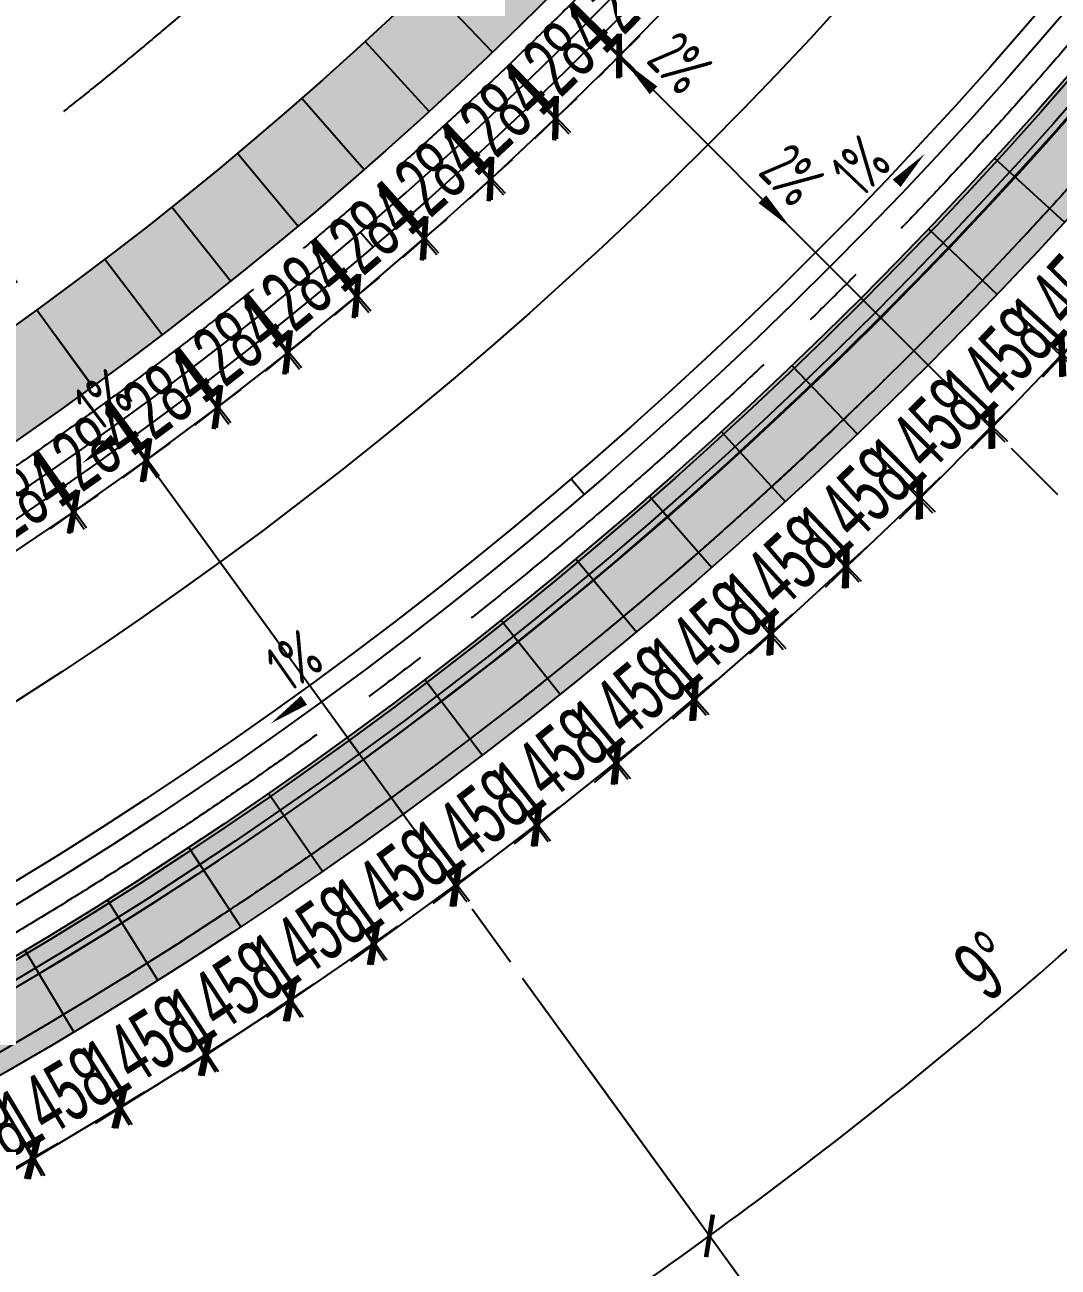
# Model space of a CAD drawing. Extents: x 104132 to 3338343, y -1228862 to 1409848.
# Drawn here: x 1793607 to 1808871, y 31216 to 49554 of the extents above; entities that cross this region are included whole.
import ezdxf
from ezdxf.enums import TextEntityAlignment as Align

# ---------------------------------------------------------------- set-up
doc = ezdxf.new("R2010")
doc.units = 0
doc.linetypes.add('CENTER', pattern=[50.8, 31.75, -6.35, 6.35, -6.35])
doc.linetypes.add('CENTER2', pattern=[28.575, 19.05, -3.175, 3.175, -3.175])
doc.layers.get('0').update_dxf_attribs({"color": 8})
doc.layers.get('Defpoints').update_dxf_attribs({"color": 8})
for name, color, linetype in [('#幕墙线-平面', 8, 'Continuous'), ('#标注', 8, 'Continuous'), ('#轴线', 8, 'CENTER2'), ('A-ROOF-DRAN', 8, 'Continuous'), ('dim', 8, 'Continuous'), ('DIM_SYMB', 8, 'Continuous'), ('DOTE', 8, 'CENTER'), ('IEL-FINE', 8, 'Continuous'), ('分水线', 8, 'Continuous'), ('女儿墙', 8, 'Continuous'), ('落水口', 8, 'Continuous')]:
    doc.layers.add(name, color=color, linetype=linetype)
doc.styles.add('JHZX', font='jrs.shx', dxfattribs={"width": 0.6, "bigfont": 'jhz.shx'})
doc.styles.add('XD2008', font='xd-hzs.shx', dxfattribs={"width": 0.7, "bigfont": 'xd-hztxt.shx'})
doc.dimstyles.new('JZBZ-300', dxfattribs={"dimscale": 300, "dimtxt": 3, "dimasz": 1.5, "dimexe": 1, "dimexo": 1, "dimgap": 0.5, "dimtad": 1, "dimdec": 0, "dimdsep": 46, "dimtxsty": 'JHZX', "dimblk1": 'ARCHTICK', "dimblk2": 'ARCHTICK', "dimsah": 1, "dimcen": 0, "dimclrd": 1, "dimclre": 1, "dimclrt": 2, "dimadec": 3, "dimazin": 2, "dimtfac": 1, "dimtdec": 0, "dimtix": 1, "dimtmove": 0, "dimatfit": 3, "dimfxl": 1, "dimtolj": 1, "dimlwd": -1, "dimlwe": -1, "dimarcsym": 1})

# ---------------------------------------------------------------- blocks, each defined once
blk = doc.blocks.new('_ARCHTICK')
at = {"color": 0, "linetype": 'ByBlock', "const_width": 0.15}
blk.add_lwpolyline([(-0.5, -0.5), (0.5, 0.5)], dxfattribs=at)
blk = doc.blocks.new('*D8')
at = {"layer": '#标注', "color": 1, "ltscale": 300, "transparency": 16777216}
for p, q in [((611437, -202359), (614376, -206404)), ((602339, -207934), (604609, -212389))]:
    blk.add_line(p, q, dxfattribs=at)
blk.add_arc((571468, -147346), 72700, 297, 306, dxfattribs=at)
at = {"layer": 'Defpoints', "color": 0, "ltscale": 300, "transparency": 16777216}
for p in [(571468, -147346), (611261, -202116), (602203, -207667), (607818, -210306)]:
    blk.add_point(p, dxfattribs=at)
at = {"layer": '#标注', "color": 1, "ltscale": 300, "transparency": 16777216, "xscale": 450, "yscale": 450, "zscale": 450}
for p, rotation in [((614200, -206161), 36.00000000000011), ((604473, -212122), 206.9999999999999)]:
    blk.add_blockref('_ARCHTICK', p, dxfattribs=dict(at, rotation=rotation))
at = {"layer": '#标注', "color": 2, "ltscale": 300, "transparency": 16777216, "insert": (609140, -208821), "char_height": 900, "attachment_point": 5, "rotation": 31.5, "style": 'JHZX'}
blk.add_mtext('\\A1;9°', dxfattribs=at)
blk = doc.blocks.new('*D9')
at = {"layer": '#标注', "color": 1, "ltscale": 300, "transparency": 16777216}
for p, q in [((619551, -195429), (623087, -198965)), ((611437, -202359), (614376, -206404))]:
    blk.add_line(p, q, dxfattribs=at)
blk.add_arc((571468, -147346), 72700, 306, 315, dxfattribs=at)
at = {"layer": 'Defpoints', "color": 0, "ltscale": 300, "transparency": 16777216}
for p in [(571468, -147346), (619339, -195217), (611261, -202116), (617219, -203844)]:
    blk.add_point(p, dxfattribs=at)
at = {"layer": '#标注', "color": 1, "ltscale": 300, "transparency": 16777216, "xscale": 450, "yscale": 450, "zscale": 450}
for p, rotation in [((622875, -198753), 45.0000000000004), ((614200, -206161), 216.0000000000004)]:
    blk.add_blockref('_ARCHTICK', p, dxfattribs=dict(at, rotation=rotation))
at = {"layer": '#标注', "color": 2, "ltscale": 300, "transparency": 16777216, "insert": (618293, -202171), "char_height": 900, "attachment_point": 5, "rotation": 40.5, "style": 'JHZX'}
blk.add_mtext('\\A1;9°', dxfattribs=at)
blk = doc.blocks.new('*D10')
at = {"layer": '#标注', "color": 1, "ltscale": 300, "transparency": 16777216}
for p, q in [((626481, -187315), (630526, -190254)), ((619551, -195429), (623087, -198965))]:
    blk.add_line(p, q, dxfattribs=at)
blk.add_arc((571468, -147346), 72700, 315, 324, dxfattribs=at)
at = {"layer": 'Defpoints', "color": 0, "ltscale": 300, "transparency": 16777216}
for p in [(571468, -147346), (626238, -187139), (619339, -195217), (625494, -195992)]:
    blk.add_point(p, dxfattribs=at)
at = {"layer": '#标注', "color": 1, "ltscale": 300, "transparency": 16777216, "xscale": 450, "yscale": 450, "zscale": 450}
for p, rotation in [((630283, -190078), 53.99999999999972), ((622875, -198753), 224.9999999999996)]:
    blk.add_blockref('_ARCHTICK', p, dxfattribs=dict(at, rotation=rotation))
at = {"layer": '#标注', "color": 2, "ltscale": 300, "transparency": 16777216, "insert": (626293, -194171), "char_height": 900, "attachment_point": 5, "rotation": 49.5, "style": 'JHZX'}
blk.add_mtext('\\A1;9°', dxfattribs=at)
blk = doc.blocks.new('*U1046')
blk.add_line((0, -20), (0, 0))
blk.add_circle((0, -24), 4)
at = {"style": 'JHZX', "width": 0.75}
blk.add_attdef('AXES', text='', height=4, dxfattribs=at).set_placement((0, -24), align=Align.MIDDLE_CENTER)
blk = doc.blocks.new('A$C49f573b4')
at = {"layer": '女儿墙'}
for radius in [63900, 63650]:
    blk.add_circle((0, 0), radius, dxfattribs=at)
blk = doc.blocks.new('*U481')
at = {"layer": '#幕墙线-平面', "ltscale": 300}
blk.add_line((63600, -63600), (65000, -63600), dxfattribs=at)
blk = doc.blocks.new('*U482')
at = {"layer": '#幕墙线-平面'}
for p, rotation in [((946072, 83775), 317.5714285715148), ((947114, 82801), 316.2857142858007), ((948134, 81803), 315.0000000000869), ((949132, 80783), 313.7142857143727), ((950107, 79740), 312.4285714286586), ((951058, 78676), 311.1428571429445), ((951985, 77591), 309.8571428572301), ((952887, 76485), 308.5714285715158), ((953764, 75359), 307.2857142858011), ((954616, 74214), 306.000000000087), ((955442, 73050), 304.7142857143729), ((956241, 71868), 303.4285714286588), ((957014, 70668), 302.1428571429443), ((957760, 69451), 300.8571428572303)]:
    blk.add_blockref('*U481', p, dxfattribs=dict(at, rotation=rotation))
blk = doc.blocks.new('*U483')
at = {"layer": '#幕墙线-平面', "ltscale": 300}
blk.add_line((55800, -55800), (57200, -55800), dxfattribs=at)
blk = doc.blocks.new('*U484')
at = {"layer": '#幕墙线-平面'}
for p, rotation in [((943494, 75392), 313.7142857143534), ((944350, 74478), 312.4285714286396), ((945184, 73544), 311.1428571429254), ((945997, 72592), 309.8571428572114), ((946789, 71622), 308.5714285714972), ((947558, 70634), 307.2857142857832), ((948306, 69629), 306.000000000069)]:
    blk.add_blockref('*U483', p, dxfattribs=dict(at, rotation=rotation))
blk = doc.blocks.new('*D724')
at = {"layer": 'Defpoints', "color": 0, "ltscale": 300, "transparency": 16777216}
for p in [(951127, -7010), (952103, -7903), (950143, -8087)]:
    blk.add_point(p, dxfattribs=at)
at = {"layer": 'dim', "color": 1, "ltscale": 300, "transparency": 16777216}
for p, q in [((951348, -7212), (952325, -8105)), ((952103, -7903), (952407, -7570)), ((951119, -8979), (952103, -7903)), ((950364, -8289), (951341, -9182)), ((951119, -8979), (950816, -9311))]:
    blk.add_line(p, q, dxfattribs=at)
at = {"layer": 'dim', "color": 1, "ltscale": 300, "transparency": 16777216, "xscale": 450, "yscale": 450, "zscale": 450}
for p, rotation in [((952103, -7903), 227.5714285715158), ((951119, -8979), 47.57142857151577)]:
    blk.add_blockref('_ARCHTICK', p, dxfattribs=dict(at, rotation=rotation))
at = {"layer": 'dim', "color": 2, "ltscale": 300, "transparency": 16777216, "insert": (951168, -8036), "char_height": 900, "attachment_point": 5, "rotation": 47.5714, "style": 'JHZX'}
blk.add_mtext('\\A1;1458', dxfattribs=at)
blk = doc.blocks.new('*D725')
at = {"layer": 'Defpoints', "color": 0, "ltscale": 300, "transparency": 16777216}
for p in [(950131, -8075), (949123, -9129), (951087, -8989)]:
    blk.add_point(p, dxfattribs=at)
at = {"layer": 'dim', "color": 1, "ltscale": 300, "transparency": 16777216}
for p, q in [((950348, -8283), (951304, -9197)), ((951087, -8989), (951398, -8664)), ((950079, -10044), (951087, -8989)), ((949340, -9337), (950296, -10251)), ((950079, -10044), (949768, -10369))]:
    blk.add_line(p, q, dxfattribs=at)
at = {"layer": 'dim', "color": 1, "ltscale": 300, "transparency": 16777216, "xscale": 450, "yscale": 450, "zscale": 450}
for p, rotation in [((951087, -8989), 226.2857142858027), ((950079, -10044), 46.2857142858027)]:
    blk.add_blockref('_ARCHTICK', p, dxfattribs=dict(at, rotation=rotation))
at = {"layer": 'dim', "color": 2, "ltscale": 300, "transparency": 16777216, "insert": (950149, -9102), "char_height": 900, "attachment_point": 5, "rotation": 46.2857, "style": 'JHZX'}
blk.add_mtext('\\A1;1458', dxfattribs=at)
blk = doc.blocks.new('*D726')
at = {"layer": 'Defpoints', "color": 0, "ltscale": 300, "transparency": 16777216}
for p in [(949111, -9118), (950047, -10053), (948080, -10149)]:
    blk.add_point(p, dxfattribs=at)
at = {"layer": 'dim', "color": 1, "ltscale": 300, "transparency": 16777216}
for p, q in [((949324, -9330), (950259, -10265)), ((950047, -10053), (950365, -9735)), ((949016, -11085), (950047, -10053)), ((948292, -10361), (949228, -11297)), ((949016, -11085), (948697, -11403))]:
    blk.add_line(p, q, dxfattribs=at)
at = {"layer": 'dim', "color": 1, "ltscale": 300, "transparency": 16777216, "xscale": 450, "yscale": 450, "zscale": 450}
for p, rotation in [((950047, -10053), 225.0000000000877), ((949016, -11085), 45.00000000008777)]:
    blk.add_blockref('_ARCHTICK', p, dxfattribs=dict(at, rotation=rotation))
at = {"layer": 'dim', "color": 2, "ltscale": 300, "transparency": 16777216, "insert": (949107, -10145), "char_height": 900, "attachment_point": 5, "rotation": 45, "style": 'JHZX'}
blk.add_mtext('\\A1;1458', dxfattribs=at)
blk = doc.blocks.new('*D727')
at = {"layer": 'Defpoints', "color": 0, "ltscale": 300, "transparency": 16777216}
for p in [(948069, -10137), (947015, -11145), (948983, -11093)]:
    blk.add_point(p, dxfattribs=at)
at = {"layer": 'dim', "color": 1, "ltscale": 300, "transparency": 16777216}
for p, q in [((948276, -10354), (949190, -11310)), ((948983, -11093), (949308, -10783)), ((947929, -12101), (948983, -11093)), ((947222, -11362), (948136, -12318)), ((947929, -12101), (947604, -12412))]:
    blk.add_line(p, q, dxfattribs=at)
at = {"layer": 'dim', "color": 1, "ltscale": 300, "transparency": 16777216, "xscale": 450, "yscale": 450, "zscale": 450}
for p, rotation in [((948983, -11093), 223.7142857143737), ((947929, -12101), 43.71428571437364)]:
    blk.add_blockref('_ARCHTICK', p, dxfattribs=dict(at, rotation=rotation))
at = {"layer": 'dim', "color": 2, "ltscale": 300, "transparency": 16777216, "insert": (948041, -11164), "char_height": 900, "attachment_point": 5, "rotation": 43.7143, "style": 'JHZX'}
blk.add_mtext('\\A1;1458', dxfattribs=at)
blk = doc.blocks.new('*D728')
at = {"layer": 'Defpoints', "color": 0, "ltscale": 300, "transparency": 16777216}
for p in [(947004, -11133), (945927, -12117), (947896, -12110)]:
    blk.add_point(p, dxfattribs=at)
at = {"layer": 'dim', "color": 1, "ltscale": 300, "transparency": 16777216}
for p, q in [((947206, -11354), (948099, -12331)), ((947896, -12110), (948228, -11806)), ((946820, -13093), (947896, -12110)), ((946130, -12338), (947022, -13315)), ((946820, -13093), (946488, -13397))]:
    blk.add_line(p, q, dxfattribs=at)
at = {"layer": 'dim', "color": 1, "ltscale": 300, "transparency": 16777216, "xscale": 450, "yscale": 450, "zscale": 450}
for p, rotation in [((947896, -12110), 222.4285714286619), ((946820, -13093), 42.42857142866185)]:
    blk.add_blockref('_ARCHTICK', p, dxfattribs=dict(at, rotation=rotation))
at = {"layer": 'dim', "color": 2, "ltscale": 300, "transparency": 16777216, "insert": (946953, -12159), "char_height": 900, "attachment_point": 5, "rotation": 42.4286, "style": 'JHZX'}
blk.add_mtext('\\A1;1458', dxfattribs=at)
blk = doc.blocks.new('*D729')
at = {"layer": 'Defpoints', "color": 0, "ltscale": 300, "transparency": 16777216}
for p in [(945916, -12105), (944818, -13064), (946787, -13101)]:
    blk.add_point(p, dxfattribs=at)
at = {"layer": 'dim', "color": 1, "ltscale": 300, "transparency": 16777216}
for p, q in [((946114, -12331), (946984, -13327)), ((946787, -13101), (947126, -12805)), ((945688, -14061), (946787, -13101)), ((945015, -13290), (945886, -14286)), ((945688, -14061), (945350, -14357))]:
    blk.add_line(p, q, dxfattribs=at)
at = {"layer": 'dim', "color": 1, "ltscale": 300, "transparency": 16777216, "xscale": 450, "yscale": 450, "zscale": 450}
for p, rotation in [((946787, -13101), 221.1428571429491), ((945688, -14061), 41.14285714294908)]:
    blk.add_blockref('_ARCHTICK', p, dxfattribs=dict(at, rotation=rotation))
at = {"layer": 'dim', "color": 2, "ltscale": 300, "transparency": 16777216, "insert": (945843, -13129), "char_height": 900, "attachment_point": 5, "rotation": 41.1429, "style": 'JHZX'}
blk.add_mtext('\\A1;1458', dxfattribs=at)
blk = doc.blocks.new('*D730')
at = {"layer": 'Defpoints', "color": 0, "ltscale": 300, "transparency": 16777216}
for p in [(944808, -13052), (943688, -13986), (945655, -14067)]:
    blk.add_point(p, dxfattribs=at)
at = {"layer": 'dim', "color": 1, "ltscale": 300, "transparency": 16777216}
for p, q in [((945000, -13282), (945848, -14298)), ((945655, -14067), (946001, -13779)), ((944536, -15002), (945655, -14067)), ((943880, -14217), (944728, -15232)), ((944536, -15002), (944190, -15290))]:
    blk.add_line(p, q, dxfattribs=at)
at = {"layer": 'dim', "color": 1, "ltscale": 300, "transparency": 16777216, "xscale": 450, "yscale": 450, "zscale": 450}
for p, rotation in [((945655, -14067), 219.8571428572336), ((944536, -15002), 39.85714285723368)]:
    blk.add_blockref('_ARCHTICK', p, dxfattribs=dict(at, rotation=rotation))
at = {"layer": 'dim', "color": 2, "ltscale": 300, "transparency": 16777216, "insert": (944711, -14074), "char_height": 900, "attachment_point": 5, "rotation": 39.8571, "style": 'JHZX'}
blk.add_mtext('\\A1;1458', dxfattribs=at)
blk = doc.blocks.new('*D731')
at = {"layer": 'Defpoints', "color": 0, "ltscale": 300, "transparency": 16777216}
for p in [(943678, -13974), (942538, -14883), (944503, -15008)]:
    blk.add_point(p, dxfattribs=at)
at = {"layer": 'dim', "color": 1, "ltscale": 300, "transparency": 16777216}
for p, q in [((943865, -14208), (944690, -15242)), ((944503, -15008), (944854, -14727)), ((943362, -15917), (944503, -15008)), ((942725, -15117), (943549, -16152)), ((943362, -15917), (943011, -16198))]:
    blk.add_line(p, q, dxfattribs=at)
at = {"layer": 'dim', "color": 1, "ltscale": 300, "transparency": 16777216, "xscale": 450, "yscale": 450, "zscale": 450}
for p, rotation in [((944503, -15008), 218.5714285715193), ((943362, -15917), 38.57142857151932)]:
    blk.add_blockref('_ARCHTICK', p, dxfattribs=dict(at, rotation=rotation))
at = {"layer": 'dim', "color": 2, "ltscale": 300, "transparency": 16777216, "insert": (943558, -14993), "char_height": 900, "attachment_point": 5, "rotation": 38.5714, "style": 'JHZX'}
blk.add_mtext('\\A1;1458', dxfattribs=at)
blk = doc.blocks.new('*D732')
at = {"layer": 'Defpoints', "color": 0, "ltscale": 300, "transparency": 16777216}
for p in [(942528, -14870), (941367, -15753), (943329, -15922)]:
    blk.add_point(p, dxfattribs=at)
at = {"layer": 'dim', "color": 1, "ltscale": 300, "transparency": 16777216}
for p, q in [((942709, -15109), (943511, -16161)), ((943329, -15922), (943687, -15650)), ((942169, -16806), (943329, -15922)), ((941549, -15992), (942350, -17045)), ((942169, -16806), (941811, -17079))]:
    blk.add_line(p, q, dxfattribs=at)
at = {"layer": 'dim', "color": 1, "ltscale": 300, "transparency": 16777216, "xscale": 450, "yscale": 450, "zscale": 450}
for p, rotation in [((943329, -15922), 217.2857142858068), ((942169, -16806), 37.28571428580672)]:
    blk.add_blockref('_ARCHTICK', p, dxfattribs=dict(at, rotation=rotation))
at = {"layer": 'dim', "color": 2, "ltscale": 300, "transparency": 16777216, "insert": (942385, -15887), "char_height": 900, "attachment_point": 5, "rotation": 37.2857, "style": 'JHZX'}
blk.add_mtext('\\A1;1458', dxfattribs=at)
blk = doc.blocks.new('*D733')
at = {"layer": 'Defpoints', "color": 0, "ltscale": 300, "transparency": 16777216}
for p in [(941358, -15740), (940178, -16597), (942135, -16810)]:
    blk.add_point(p, dxfattribs=at)
at = {"layer": 'dim', "color": 1, "ltscale": 300, "transparency": 16777216}
for p, q in [((941534, -15983), (942312, -17053)), ((942135, -16810), (942499, -16546)), ((940354, -16840), (941132, -17910)), ((940955, -17668), (942135, -16810)), ((940955, -17668), (940591, -17932))]:
    blk.add_line(p, q, dxfattribs=at)
at = {"layer": 'dim', "color": 1, "ltscale": 300, "transparency": 16777216, "xscale": 450, "yscale": 450, "zscale": 450}
for p, rotation in [((942135, -16810), 216.0000000000912), ((940955, -17668), 36.00000000009116)]:
    blk.add_blockref('_ARCHTICK', p, dxfattribs=dict(at, rotation=rotation))
at = {"layer": 'dim', "color": 2, "ltscale": 300, "transparency": 16777216, "insert": (941193, -16754), "char_height": 900, "attachment_point": 5, "rotation": 36, "style": 'JHZX'}
blk.add_mtext('\\A1;1458', dxfattribs=at)
blk = doc.blocks.new('*D734')
at = {"layer": 'Defpoints', "color": 0, "ltscale": 300, "transparency": 16777216}
for p in [(940168, -16584), (938970, -17414), (940922, -17671)]:
    blk.add_point(p, dxfattribs=at)
at = {"layer": 'dim', "color": 1, "ltscale": 300, "transparency": 16777216}
for p, q in [((940339, -16831), (941093, -17918)), ((940922, -17671), (941292, -17415)), ((939140, -17661), (939894, -18749)), ((939723, -18502), (940922, -17671)), ((939723, -18502), (939353, -18758))]:
    blk.add_line(p, q, dxfattribs=at)
at = {"layer": 'dim', "color": 1, "ltscale": 300, "transparency": 16777216, "xscale": 450, "yscale": 450, "zscale": 450}
for p, rotation in [((940922, -17671), 214.714285714377), ((939723, -18502), 34.71428571437704)]:
    blk.add_blockref('_ARCHTICK', p, dxfattribs=dict(at, rotation=rotation))
at = {"layer": 'dim', "color": 2, "ltscale": 300, "transparency": 16777216, "insert": (939981, -17593), "char_height": 900, "attachment_point": 5, "rotation": 34.7143, "style": 'JHZX'}
blk.add_mtext('\\A1;1458', dxfattribs=at)
blk = doc.blocks.new('*D735')
at = {"layer": 'Defpoints', "color": 0, "ltscale": 300, "transparency": 16777216}
for p in [(938961, -17401), (937743, -18204), (939689, -18505)]:
    blk.add_point(p, dxfattribs=at)
at = {"layer": 'dim', "color": 1, "ltscale": 300, "transparency": 16777216}
for p, q in [((939126, -17651), (939855, -18755)), ((939689, -18505), (940065, -18257)), ((937909, -18455), (938638, -19559)), ((938472, -19308), (939689, -18505)), ((938472, -19308), (938097, -19556))]:
    blk.add_line(p, q, dxfattribs=at)
at = {"layer": 'dim', "color": 1, "ltscale": 300, "transparency": 16777216, "xscale": 450, "yscale": 450, "zscale": 450}
for p, rotation in [((939689, -18505), 213.4285714286658), ((938472, -19308), 33.42857142866587)]:
    blk.add_blockref('_ARCHTICK', p, dxfattribs=dict(at, rotation=rotation))
at = {"layer": 'dim', "color": 2, "ltscale": 300, "transparency": 16777216, "insert": (938750, -18406), "char_height": 900, "attachment_point": 5, "rotation": 33.4286, "style": 'JHZX'}
blk.add_mtext('\\A1;1458', dxfattribs=at)
blk = doc.blocks.new('*D736')
at = {"layer": 'Defpoints', "color": 0, "ltscale": 300, "transparency": 16777216}
for p in [(937735, -18190), (936500, -18966), (938439, -19311)]:
    blk.add_point(p, dxfattribs=at)
at = {"layer": 'dim', "color": 1, "ltscale": 300, "transparency": 16777216}
for p, q in [((937894, -18444), (938598, -19565)), ((938439, -19311), (938820, -19071)), ((936659, -19220), (937363, -20340)), ((937204, -20086), (938439, -19311)), ((937204, -20086), (936823, -20326))]:
    blk.add_line(p, q, dxfattribs=at)
at = {"layer": 'dim', "color": 1, "ltscale": 300, "transparency": 16777216, "xscale": 450, "yscale": 450, "zscale": 450}
for p, rotation in [((938439, -19311), 212.1428571429478), ((937204, -20086), 32.14285714294783)]:
    blk.add_blockref('_ARCHTICK', p, dxfattribs=dict(at, rotation=rotation))
at = {"layer": 'dim', "color": 2, "ltscale": 300, "transparency": 16777216, "insert": (937502, -19190), "char_height": 900, "attachment_point": 5, "rotation": 32.1429, "style": 'JHZX'}
blk.add_mtext('\\A1;1458', dxfattribs=at)
blk = doc.blocks.new('*D737')
at = {"layer": 'Defpoints', "color": 0, "ltscale": 300, "transparency": 16777216}
for p in [(936491, -18952), (935239, -19700), (937170, -20088)]:
    blk.add_point(p, dxfattribs=at)
at = {"layer": 'dim', "color": 1, "ltscale": 300, "transparency": 16777216}
for p, q in [((936645, -19210), (937324, -20345)), ((935393, -19958), (936072, -21094)), ((937170, -20088), (937556, -19857)), ((935918, -20836), (937170, -20088)), ((935918, -20836), (935532, -21067))]:
    blk.add_line(p, q, dxfattribs=at)
at = {"layer": 'dim', "color": 1, "ltscale": 300, "transparency": 16777216, "xscale": 450, "yscale": 450, "zscale": 450}
for p, rotation in [((937170, -20088), 210.8571428572342), ((935918, -20836), 30.85714285723427)]:
    blk.add_blockref('_ARCHTICK', p, dxfattribs=dict(at, rotation=rotation))
at = {"layer": 'dim', "color": 2, "ltscale": 300, "transparency": 16777216, "insert": (936236, -19947), "char_height": 900, "attachment_point": 5, "rotation": 30.8571, "style": 'JHZX'}
blk.add_mtext('\\A1;1458', dxfattribs=at)
blk = doc.blocks.new('*D738')
at = {"layer": 'Defpoints', "color": 0, "ltscale": 300, "transparency": 16777216}
for p in [(935231, -19686), (933963, -20406), (935884, -20837)]:
    blk.add_point(p, dxfattribs=at)
at = {"layer": 'dim', "color": 1, "ltscale": 300, "transparency": 16777216}
for p, q in [((935379, -19947), (936032, -21098)), ((934111, -20667), (934764, -21817)), ((935884, -20837), (936276, -20615)), ((934616, -21556), (935884, -20837)), ((934616, -21556), (934224, -21779))]:
    blk.add_line(p, q, dxfattribs=at)
at = {"layer": 'dim', "color": 1, "ltscale": 300, "transparency": 16777216, "xscale": 450, "yscale": 450, "zscale": 450}
for p, rotation in [((935884, -20837), 209.5714285715205), ((934616, -21556), 29.57142857152055)]:
    blk.add_blockref('_ARCHTICK', p, dxfattribs=dict(at, rotation=rotation))
at = {"layer": 'dim', "color": 2, "ltscale": 300, "transparency": 16777216, "insert": (934954, -20675), "char_height": 900, "attachment_point": 5, "rotation": 29.5714, "style": 'JHZX'}
blk.add_mtext('\\A1;1458', dxfattribs=at)
blk = doc.blocks.new('*D981')
at = {"layer": '#标注', "color": 1, "ltscale": 300, "transparency": 16777216}
for p, q in [((935905, -10436), (936660, -11552)), ((934842, -11155), (935597, -12271)), ((936492, -11304), (936865, -11052)), ((935429, -12023), (936492, -11304)), ((935429, -12023), (935056, -12275))]:
    blk.add_line(p, q, dxfattribs=at)
at = {"layer": 'Defpoints', "color": 0, "ltscale": 300, "transparency": 16777216}
for p in [(935737, -10187), (934674, -10907), (936492, -11304)]:
    blk.add_point(p, dxfattribs=at)
at = {"layer": '#标注', "color": 1, "ltscale": 300, "transparency": 16777216, "xscale": 450, "yscale": 450, "zscale": 450}
for p, rotation in [((936492, -11304), 214.0714285701865), ((935429, -12023), 34.07142857018648)]:
    blk.add_blockref('_ARCHTICK', p, dxfattribs=dict(at, rotation=rotation))
at = {"layer": '#标注', "color": 2, "ltscale": 300, "transparency": 16777216, "insert": (935624, -11166), "char_height": 900, "attachment_point": 5, "rotation": 34.0714, "style": 'JHZX'}
blk.add_mtext('\\A1;1284', dxfattribs=at)
blk = doc.blocks.new('*D982')
at = {"layer": '#标注', "color": 1, "ltscale": 300, "transparency": 16777216}
for p, q in [((936957, -9689), (937737, -10789)), ((935911, -10432), (936691, -11531)), ((937564, -10544), (937931, -10284)), ((936517, -11287), (937564, -10544)), ((936517, -11287), (936150, -11547))]:
    blk.add_line(p, q, dxfattribs=at)
at = {"layer": 'Defpoints', "color": 0, "ltscale": 300, "transparency": 16777216}
for p in [(936784, -9445), (935737, -10187), (937564, -10544)]:
    blk.add_point(p, dxfattribs=at)
at = {"layer": '#标注', "color": 1, "ltscale": 300, "transparency": 16777216, "xscale": 450, "yscale": 450, "zscale": 450}
for p, rotation in [((937564, -10544), 215.3571428558983), ((936517, -11287), 35.35714285589837)]:
    blk.add_blockref('_ARCHTICK', p, dxfattribs=dict(at, rotation=rotation))
at = {"layer": '#标注', "color": 2, "ltscale": 300, "transparency": 16777216, "insert": (936693, -10426), "char_height": 900, "attachment_point": 5, "rotation": 35.3571, "style": 'JHZX'}
blk.add_mtext('\\A1;1284', dxfattribs=at)
blk = doc.blocks.new('*D983')
at = {"layer": '#标注', "color": 1, "ltscale": 300, "transparency": 16777216}
for p, q in [((937993, -8919), (938797, -10001)), ((938618, -9760), (938979, -9492)), ((936963, -9685), (937767, -10767)), ((937588, -10526), (938618, -9760)), ((937588, -10526), (937227, -10795))]:
    blk.add_line(p, q, dxfattribs=at)
at = {"layer": 'Defpoints', "color": 0, "ltscale": 300, "transparency": 16777216}
for p in [(937814, -8679), (936784, -9445), (938618, -9760)]:
    blk.add_point(p, dxfattribs=at)
at = {"layer": '#标注', "color": 1, "ltscale": 300, "transparency": 16777216, "xscale": 450, "yscale": 450, "zscale": 450}
for p, rotation in [((938618, -9760), 216.6428571416109), ((937588, -10526), 36.64285714161081)]:
    blk.add_blockref('_ARCHTICK', p, dxfattribs=dict(at, rotation=rotation))
at = {"layer": '#标注', "color": 2, "ltscale": 300, "transparency": 16777216, "insert": (937745, -9662), "char_height": 900, "attachment_point": 5, "rotation": 36.6429, "style": 'JHZX'}
blk.add_mtext('\\A1;1284', dxfattribs=at)
blk = doc.blocks.new('*D984')
at = {"layer": '#标注', "color": 1, "ltscale": 300, "transparency": 16777216}
for p, q in [((939011, -8126), (939839, -9189)), ((939655, -8953), (940010, -8676)), ((937998, -8915), (938827, -9978)), ((938642, -9742), (939655, -8953)), ((938642, -9742), (938287, -10018))]:
    blk.add_line(p, q, dxfattribs=at)
at = {"layer": 'Defpoints', "color": 0, "ltscale": 300, "transparency": 16777216}
for p in [(938826, -7890), (937814, -8679), (939655, -8953)]:
    blk.add_point(p, dxfattribs=at)
at = {"layer": '#标注', "color": 1, "ltscale": 300, "transparency": 16777216, "xscale": 450, "yscale": 450, "zscale": 450}
for p, rotation in [((939655, -8953), 217.9285714273267), ((938642, -9742), 37.92857142732661)]:
    blk.add_blockref('_ARCHTICK', p, dxfattribs=dict(at, rotation=rotation))
at = {"layer": '#标注', "color": 2, "ltscale": 300, "transparency": 16777216, "insert": (938780, -8874), "char_height": 900, "attachment_point": 5, "rotation": 37.9286, "style": 'JHZX'}
blk.add_mtext('\\A1;1284', dxfattribs=at)
blk = doc.blocks.new('*D985')
at = {"layer": '#标注', "color": 1, "ltscale": 300, "transparency": 16777216}
for p, q in [((940010, -7311), (940862, -8355)), ((940673, -8122), (941021, -7838)), ((939016, -8122), (939868, -9166)), ((939678, -8934), (940673, -8122)), ((939678, -8934), (939330, -9218))]:
    blk.add_line(p, q, dxfattribs=at)
at = {"layer": 'Defpoints', "color": 0, "ltscale": 300, "transparency": 16777216}
for p in [(939821, -7078), (938826, -7890), (940673, -8122)]:
    blk.add_point(p, dxfattribs=at)
at = {"layer": '#标注', "color": 1, "ltscale": 300, "transparency": 16777216, "xscale": 450, "yscale": 450, "zscale": 450}
for p, rotation in [((940673, -8122), 219.2142857130425), ((939678, -8934), 39.21428571304249)]:
    blk.add_blockref('_ARCHTICK', p, dxfattribs=dict(at, rotation=rotation))
at = {"layer": '#标注', "color": 2, "ltscale": 300, "transparency": 16777216, "insert": (939796, -8063), "char_height": 900, "attachment_point": 5, "rotation": 39.2143, "style": 'JHZX'}
blk.add_mtext('\\A1;1284', dxfattribs=at)
blk = doc.blocks.new('*D986')
at = {"layer": '#标注', "color": 1, "ltscale": 300, "transparency": 16777216}
for p, q in [((940991, -6473), (941867, -7498)), ((941672, -7269), (942014, -6977)), ((940015, -7306), (940891, -8331)), ((940696, -8103), (941672, -7269)), ((940696, -8103), (940354, -8395))]:
    blk.add_line(p, q, dxfattribs=at)
at = {"layer": 'Defpoints', "color": 0, "ltscale": 300, "transparency": 16777216}
for p in [(940797, -6245), (939821, -7078), (941672, -7269)]:
    blk.add_point(p, dxfattribs=at)
at = {"layer": '#标注', "color": 1, "ltscale": 300, "transparency": 16777216, "xscale": 450, "yscale": 450, "zscale": 450}
for p, rotation in [((941672, -7269), 220.4999999987569), ((940696, -8103), 40.49999999875693)]:
    blk.add_blockref('_ARCHTICK', p, dxfattribs=dict(at, rotation=rotation))
at = {"layer": '#标注', "color": 2, "ltscale": 300, "transparency": 16777216, "insert": (940794, -7230), "char_height": 900, "attachment_point": 5, "rotation": 40.5, "style": 'JHZX'}
blk.add_mtext('\\A1;1284', dxfattribs=at)
blk = doc.blocks.new('*D987')
at = {"layer": '#标注', "color": 1, "ltscale": 300, "transparency": 16777216}
for p, q in [((941954, -5613), (942852, -6618)), ((942652, -6394), (942987, -6094)), ((941695, -7250), (942652, -6394)), ((940996, -6468), (941895, -7473)), ((941695, -7250), (941359, -7549))]:
    blk.add_line(p, q, dxfattribs=at)
at = {"layer": 'Defpoints', "color": 0, "ltscale": 300, "transparency": 16777216}
for p in [(941754, -5389), (940797, -6245), (942652, -6394)]:
    blk.add_point(p, dxfattribs=at)
at = {"layer": '#标注', "color": 1, "ltscale": 300, "transparency": 16777216, "xscale": 450, "yscale": 450, "zscale": 450}
for p, rotation in [((942652, -6394), 221.7857142844669), ((941695, -7250), 41.7857142844669)]:
    blk.add_blockref('_ARCHTICK', p, dxfattribs=dict(at, rotation=rotation))
at = {"layer": '#标注', "color": 2, "ltscale": 300, "transparency": 16777216, "insert": (941773, -6375), "char_height": 900, "attachment_point": 5, "rotation": 41.7857, "style": 'JHZX'}
blk.add_mtext('\\A1;1284', dxfattribs=at)
blk = doc.blocks.new('*D988')
at = {"layer": '#标注', "color": 1, "ltscale": 300, "transparency": 16777216}
for p, q in [((942896, -4732), (943817, -5717)), ((943612, -5497), (943940, -5190)), ((942674, -6374), (943612, -5497)), ((941959, -5608), (942879, -6593)), ((942674, -6374), (942345, -6681))]:
    blk.add_line(p, q, dxfattribs=at)
at = {"layer": 'Defpoints', "color": 0, "ltscale": 300, "transparency": 16777216}
for p in [(942691, -4513), (941754, -5389), (943612, -5497)]:
    blk.add_point(p, dxfattribs=at)
at = {"layer": '#标注', "color": 1, "ltscale": 300, "transparency": 16777216, "xscale": 450, "yscale": 450, "zscale": 450}
for p, rotation in [((943612, -5497), 223.0714285701843), ((942674, -6374), 43.07142857018429)]:
    blk.add_blockref('_ARCHTICK', p, dxfattribs=dict(at, rotation=rotation))
at = {"layer": '#标注', "color": 2, "ltscale": 300, "transparency": 16777216, "insert": (942733, -5497), "char_height": 900, "attachment_point": 5, "rotation": 43.0714, "style": 'JHZX'}
blk.add_mtext('\\A1;1284', dxfattribs=at)
blk = doc.blocks.new('*D989')
at = {"layer": '#标注', "color": 1, "ltscale": 300, "transparency": 16777216}
for p, q in [((943819, -3830), (944761, -4794)), ((944551, -4579), (944873, -4264)), ((943634, -5476), (944551, -4579)), ((942901, -4727), (943843, -5691)), ((943634, -5476), (943312, -5791))]:
    blk.add_line(p, q, dxfattribs=at)
at = {"layer": 'Defpoints', "color": 0, "ltscale": 300, "transparency": 16777216}
for p in [(943609, -3615), (942691, -4513), (944551, -4579)]:
    blk.add_point(p, dxfattribs=at)
at = {"layer": '#标注', "color": 1, "ltscale": 300, "transparency": 16777216, "xscale": 450, "yscale": 450, "zscale": 450}
for p, rotation in [((944551, -4579), 224.3571428558983), ((943634, -5476), 44.35714285589825)]:
    blk.add_blockref('_ARCHTICK', p, dxfattribs=dict(at, rotation=rotation))
at = {"layer": '#标注', "color": 2, "ltscale": 300, "transparency": 16777216, "insert": (943673, -4599), "char_height": 900, "attachment_point": 5, "rotation": 44.3571, "style": 'JHZX'}
blk.add_mtext('\\A1;1284', dxfattribs=at)
blk = doc.blocks.new('*D990')
at = {"layer": '#标注', "color": 1, "ltscale": 300, "transparency": 16777216}
for p, q in [((944721, -2907), (945685, -3850)), ((945470, -3640), (945785, -3318)), ((944573, -4558), (945470, -3640)), ((943823, -3825), (944787, -4767)), ((944573, -4558), (944258, -4879))]:
    blk.add_line(p, q, dxfattribs=at)
at = {"layer": 'Defpoints', "color": 0, "ltscale": 300, "transparency": 16777216}
for p in [(944506, -2698), (943609, -3615), (945470, -3640)]:
    blk.add_point(p, dxfattribs=at)
at = {"layer": '#标注', "color": 1, "ltscale": 300, "transparency": 16777216, "xscale": 450, "yscale": 450, "zscale": 450}
for p, rotation in [((945470, -3640), 225.6428571416085), ((944573, -4558), 45.64285714160854)]:
    blk.add_blockref('_ARCHTICK', p, dxfattribs=dict(at, rotation=rotation))
at = {"layer": '#标注', "color": 2, "ltscale": 300, "transparency": 16777216, "insert": (944592, -3679), "char_height": 900, "attachment_point": 5, "rotation": 45.6429, "style": 'JHZX'}
blk.add_mtext('\\A1;1284', dxfattribs=at)
blk = doc.blocks.new('轴网20240313')
at = {"layer": '#标注', "ltscale": 300}
blk.add_circle((571467.9, -147345.9), 64700, dxfattribs=at)
at = {"layer": '#轴线', "ltscale": 300}
for p, q in [((582286.6, -158164.6), (619339, -195217)), ((580461, -159723.9), (611260.9, -202116.3))]:
    blk.add_line(p, q, dxfattribs=at)
for radius in [64700, 63300, 57500, 53700, 44100]:
    blk.add_circle((571467.9, -147345.9), radius, dxfattribs=at)
at = {"layer": '#标注', "xscale": 300, "yscale": 300, "zscale": 300, "rotation": 35.99999999998769}
blk.add_blockref('*U1046', (612436.5, -203734.4), dxfattribs=at).add_auto_attribs({'AXES': '5'})
at = {"layer": '#标注', "ltscale": 300}
for base, p1, p2, picture, middle in [((607817.9, -210305.9), (602203, -207667), (611260.9, -202116.3), '*D8', (609140, -208821.2)), ((617219.4, -203844.4), (611260.9, -202116.3), (619339, -195217), '*D9', (618293.1, -202171.2)), ((625494.5, -195991.7), (619339, -195217), (626238.3, -187139), '*D10', (626293.1, -194171.1))]:
    dim = blk.add_angular_dim_3p(base=base, center=(571467.9, -147345.9), p1=p1, p2=p2, dimstyle='JZBZ-300', dxfattribs=at)
    dim.commit()
    dim.dimension.update_dxf_attribs({"geometry": picture, "text_midpoint": middle})
blk = doc.blocks.new('ERTQWE')
at = {"layer": '#标注', "ltscale": 300}
for p1, p2, distance, picture, middle in [((943608.9916, -3615.4493), (944506.35, -2697.7249), -1347.78, '*D990', (944592.3304, -3679.3816)), ((942691.3, -4512.8), (943609, -3615.4), -1347.8, '*D989', (943672.9, -4598.8)), ((941753.6, -5389.3), (942691.3, -4512.8), -1347.8, '*D988', (942733.1, -5497.3)), ((940796.6, -6244.6), (941753.6, -5389.3), -1347.8, '*D987', (941773.4, -6374.6)), ((939820.6, -7078.2), (940796.6, -6244.6), -1347.8, '*D986', (940794.2, -7230)), ((938826.1, -7889.7), (939820.6, -7078.2), -1347.8, '*D985', (939796.1, -8063.3)), ((937813.7, -8678.7), (938826.1, -7889.7), -1347.8, '*D984', (938779.5, -8874)), ((936783.8, -9444.7), (937813.7, -8678.7), -1347.8, '*D983', (937745, -9661.7)), ((935737, -10187.5), (936783.8, -9444.7), -1347.8, '*D982', (936693.1, -10425.9)), ((934673.7911, -10906.5315), (935736.9968, -10187.4601), -1347.78, '*D981', (935624.3197, -11166.4118))]:
    dim = blk.add_aligned_dim(p1=p1, p2=p2, distance=distance, dimstyle='JZBZ-300', dxfattribs=at)
    dim.commit()
    dim.dimension.update_dxf_attribs({"geometry": picture, "text_midpoint": middle})
at = {"layer": 'dim', "ltscale": 300}
for p1, p2, distance, picture, middle in [((950142.6, -8086.6), (951126.6, -7010.1), -1322.9, '*D724', (951168.2, -8036.1)), ((949122.9, -9129.4), (950130.8, -8075.3), -1322.9, '*D725', (950149.4, -9101.9)), ((948080.1, -10149.1), (949111.4, -9117.8), -1322.9, '*D726', (949106.9, -10144.7)), ((947014.7, -11145.1), (948068.8, -10137.3), -1322.9, '*D727', (948041.3, -11163.7)), ((945927.1, -12117), (947003.6, -11133.1), -1322.9, '*D728', (946953.1, -12158.6)), ((944818.1, -13064.2), (945916.4, -12104.7), -1322.9, '*D729', (945842.9, -13128.9)), ((943688, -13986.4), (944807.6, -13051.7), -1322.9, '*D730', (944711.1, -14074)), ((942537.6, -14882.9), (943677.8, -13973.6), -1322.9, '*D731', (943558.4, -14993.4)), ((941367.3, -15753.4), (942527.7, -14869.9), -1322.9, '*D732', (942385.4, -15886.8)), ((940177.8, -16597.4), (941357.7, -15740.1), -1322.9, '*D733', (941192.7, -16753.6)), ((938969.6354, -17414.4574), (940168.4656, -16583.9057), -1322.9369, '*D734', (939980.7518, -17593.4372)), ((937743.5, -18204.2), (938960.6, -17400.8), -1322.9, '*D735', (938750.3, -18405.9)), ((936499.9, -18966.3), (937734.7, -18190.4), -1322.9, '*D736', (937501.9, -19190.5)), ((935239.5, -19700.3), (936491.5, -18952.3), -1322.9, '*D737', (936236.3, -19946.9)), ((933963, -20405.8), (935231.4, -19686.1), -1322.9, '*D738', (934954, -20674.7))]:
    dim = blk.add_aligned_dim(p1=p1, p2=p2, distance=distance, dimstyle='JZBZ-300', dxfattribs=at)
    dim.commit()
    dim.dimension.update_dxf_attribs({"geometry": picture, "text_midpoint": middle})
blk = doc.blocks.new('QWEDSG')
at = {"layer": 'IEL-FINE', "ltscale": 300}
h = blk.add_hatch(dxfattribs=at)
h.set_pattern_fill('DOTS', color=256, scale=200)
h.set_pattern_definition([(0, (838162.48, -28168.94), (158.75, 317.5), [0, -317.5])])
edge = h.paths.add_edge_path(flags=17)
edge.add_arc((903162, 36831), 63600, 0, 360)
edge = h.paths.add_edge_path()
edge.add_arc((903162, 36831), 65000, 0, 360)
h = blk.add_hatch(dxfattribs=at)
h.set_pattern_fill('DOTS', color=256, scale=200)
h.set_pattern_definition([(0, (845962.48, -20368.94), (158.75, 317.5), [0, -317.5])])
edge = h.paths.add_edge_path(flags=17)
edge.add_arc((903162, 36831), 55800, 0, 360)
edge = h.paths.add_edge_path()
edge.add_arc((903162, 36831), 57200, 0, 360)
at = {"layer": '#幕墙线-平面'}
for radius in [65000, 64000, 63600, 57200, 55800]:
    blk.add_circle((903162, 36831), radius, dxfattribs=at)
for name in ['ERTQWE', '*U482', '*U484']:
    blk.add_blockref(name, (0, 0), dxfattribs=at)

msp = doc.modelspace()

# ---------------------------------------------------------------- linework, layer by layer
at = {"layer": 'A-ROOF-DRAN'}
for radius in [62950, 62650, 58150]:
    msp.add_circle((1760988, 90493), radius, dxfattribs=at)
msp.add_arc((1760988, 90493), 57850, 71.70287, 331.36515, dxfattribs=at)
at = {"layer": 'DIM_SYMB'}
for points in [[(1803273, 48208, 0, 0, 0), (1802469, 49012, 0, 160, 0), (1802893, 48588, 0, 0, 0)], [(1805797, 46491, 0, 0, 0), (1806899, 47649, 0, 160, 0), (1806485, 47215, 0, 0, 0)], [(1804121, 47360, 0, 0, 0), (1804925, 46556, 0, 160, 0), (1804501, 46980, 0, 0, 0)], [(1795724, 44042, 0, 0, 0), (1794449, 43078, 0, 160, 0), (1794927, 43440, 0, 0, 0)], [(1798549, 40155, 0, 0, 0), (1797238, 39239, 0, 160, 0), (1797730, 39583, 0, 0, 0)]]:
    msp.add_lwpolyline(points, format="xyseb", dxfattribs=at)
at = {"layer": '分水线'}
for p, q in [((1798558, 46504), (1798753, 46276)), ((1801675, 42854), (1801870, 42626))]:
    msp.add_line(p, q, dxfattribs=at)
msp.add_circle((1760988, 90493), 60400, dxfattribs=at)
at = {"layer": '落水口'}
msp.add_arc((1761055, 90471), 63950, 296.9552, 117.0448, dxfattribs=at)

# ---------------------------------------------------------------- block references
at = {"layer": '#幕墙线-平面'}
msp.add_blockref('QWEDSG', (857825, 53662), dxfattribs=at)
at = {"layer": '#幕墙线-平面', "ltscale": 300}
msp.add_blockref('A$C49f573b4', (1760988, 90493), dxfattribs=at)
at = {"layer": 'DOTE'}
msp.add_blockref('轴网20240313', (1189520, 237839), dxfattribs=at)

# ---------------------------------------------------------------- texts
at = {"layer": 'DIM_SYMB', "style": 'XD2008', "width": 0.7}
for s, rotation, p in [('2%%%', 315, (1802766, 49012)), ('1%%%', 46.4366, (1805975, 46983)), ('2%%%', 315, (1804418, 47359)), ('1%%%', 37.0778, (1794704, 43535)), ('1%%%', 34.9222, (1797510, 39686))]:
    msp.add_text(s, height=700, rotation=rotation, dxfattribs=at).set_placement(p)

doc.saveas('drawing.dxf')
